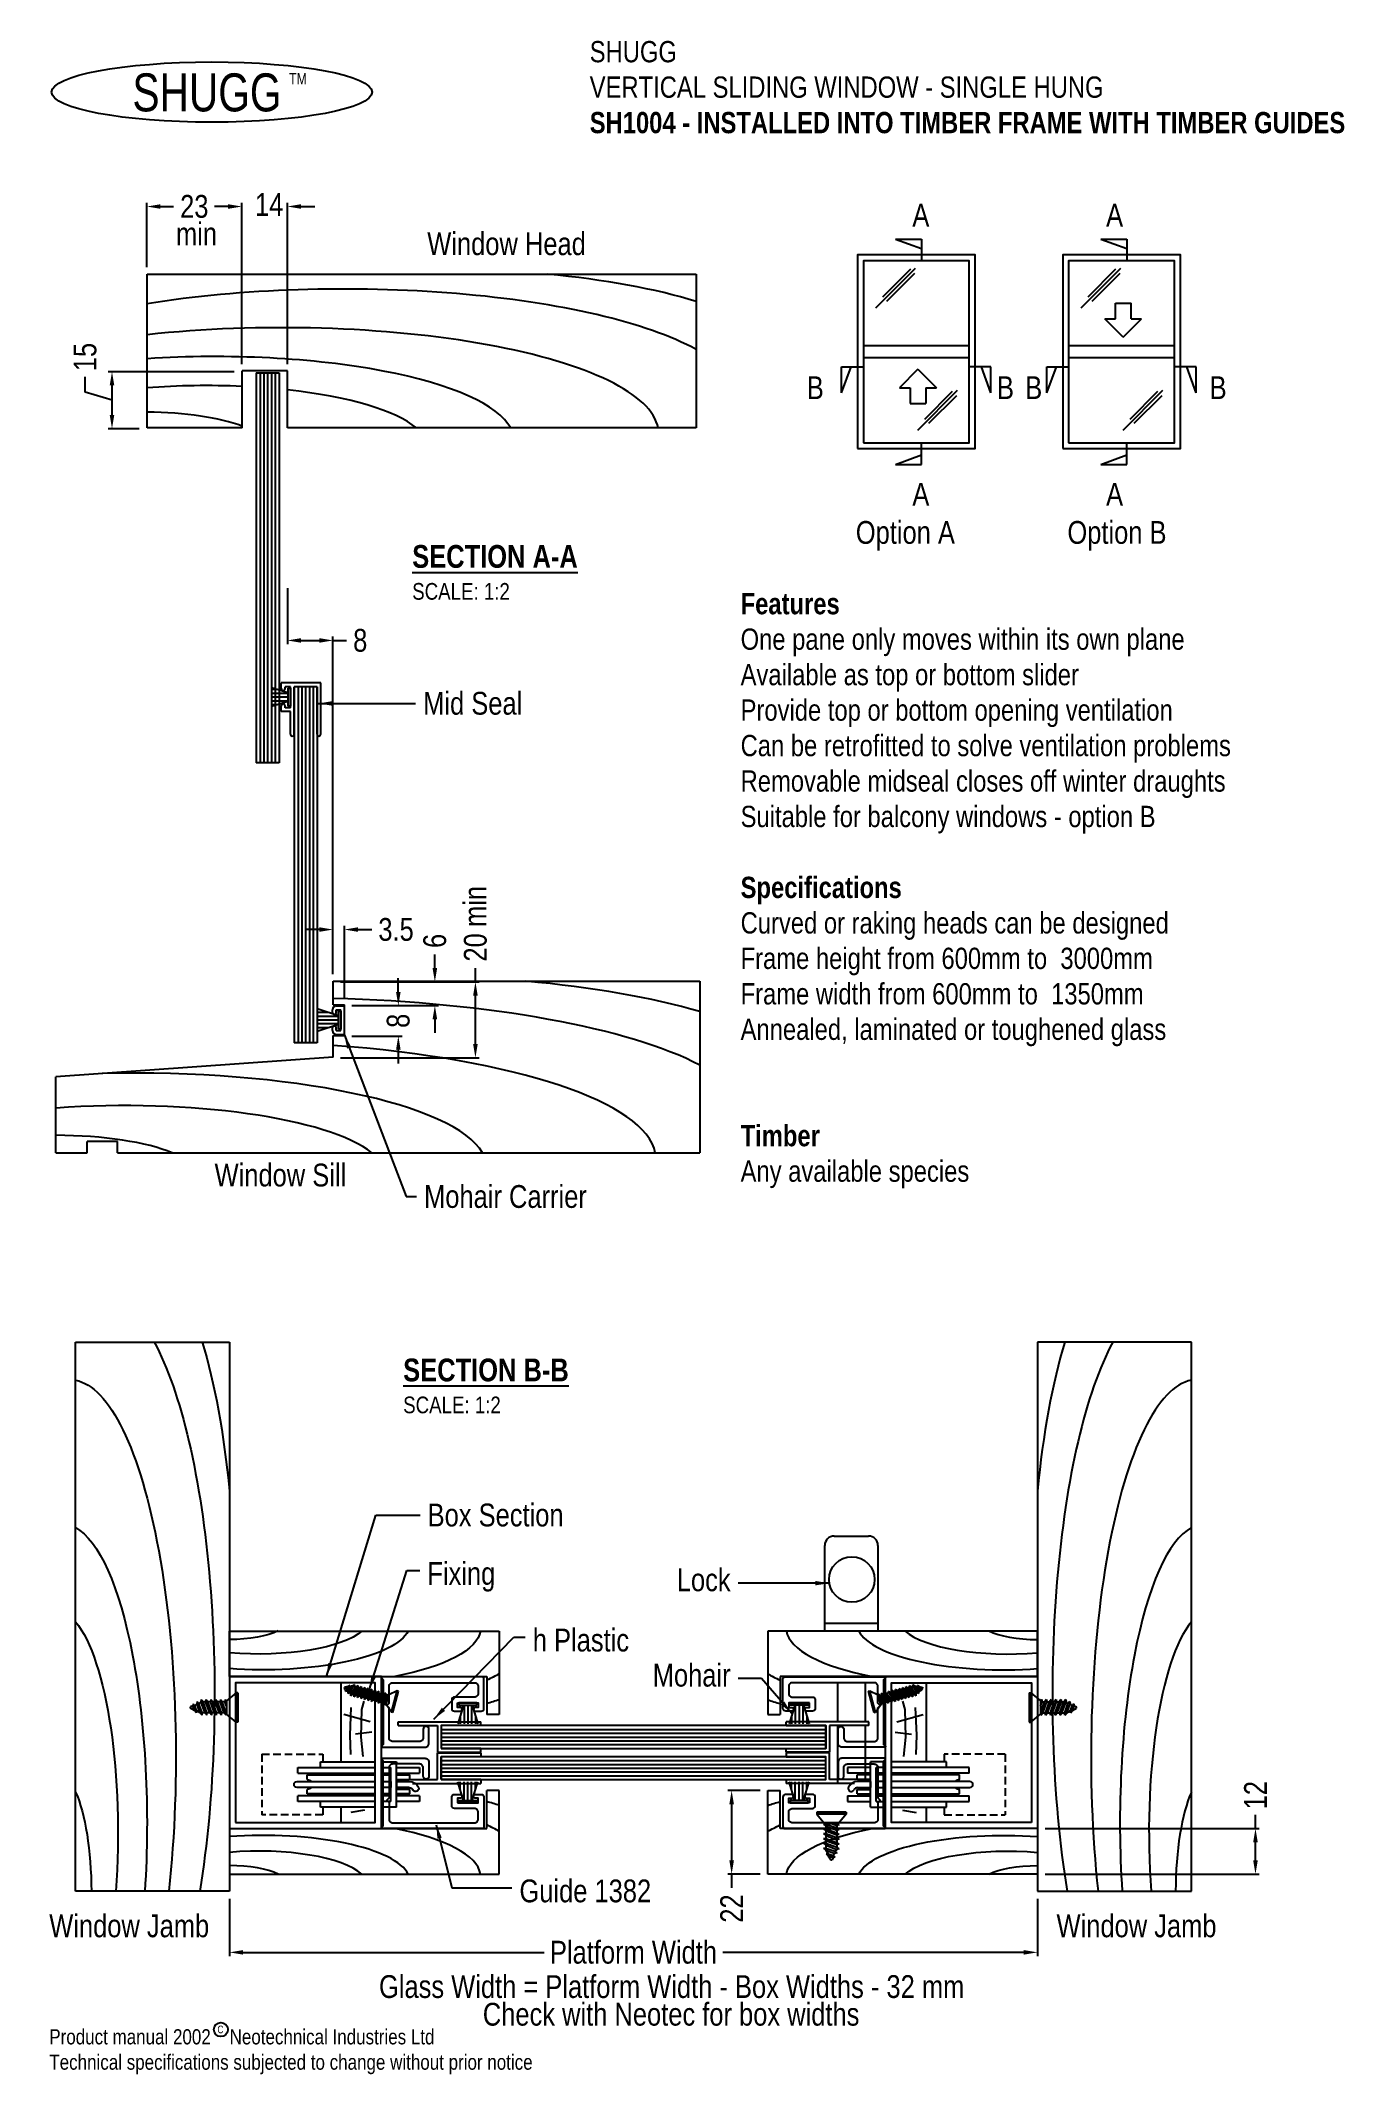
# Paper-space layout 'Layout1' of a CAD drawing. Extents: x -79 to 93, y -147 to 120.
# The model-space entities are those that its viewports show. They can reach past a viewport. Long polylines and large blocks are cut down to what shows.
import ezdxf

# ---------------------------------------------------------------- set-up
doc = ezdxf.new("R2010")
doc.units = 0
doc.header["$MEASUREMENT"] = 0
doc.linetypes.add('DASHED', pattern=[0.75, 0.5, -0.25])
doc.layers.get('0').update_dxf_attribs({"linetype": 'CONTINUOUS'})
doc.layers.get('DEFPOINTS').update_dxf_attribs({"linetype": 'CONTINUOUS'})
for name, color, linetype in [('CYAN', 4, 'CONTINUOUS'), ('DIMENSION', 7, 'CONTINUOUS'), ('GREY', 8, 'CONTINUOUS'), ('Magenta', 6, 'CONTINUOUS'), ('OUTLINE', 2, 'CONTINUOUS'), ('RED', 1, 'CONTINUOUS'), ('WHITE', 7, 'CONTINUOUS'), ('WIND', 9, 'CONTINUOUS')]:
    doc.layers.add(name, color=color, linetype=linetype)
doc.layers.get('WIND').freeze()
doc.styles.add('SHUGG', font='', dxfattribs={"width": 0.8, "height": 5})
doc.styles.add('stan', font='ARIAL.TTF', dxfattribs={"width": 0.8, "height": 2.2})
doc.styles.add('STAN22', font='ARIAL.TTF', dxfattribs={"width": 0.8, "height": 3})
doc.styles.add('STAN33', font='ARIAL.TTF', dxfattribs={"width": 0.8, "height": 2})
doc.styles.get('SHUGG').set_extended_font_data('QuickType')
doc.dimstyles.new('SHUGG', dxfattribs={"dimtxt": 2.8, "dimasz": 1.8, "dimexe": 0.5, "dimexo": 1, "dimgap": 1, "dimtad": 0, "dimdec": 0, "dimzin": 0, "dimdsep": 46, "dimtxsty": 'STAN22', "dimcen": 0.09, "dimclrt": 2, "dimadec": 0, "dimazin": 0, "dimtfac": 1, "dimtdec": 0, "dimtofl": 0, "dimtmove": 0, "dimatfit": 3, "dimfxl": 0, "dimtolj": 1, "dimtzin": 0, "dimarcsym": 0})

# ---------------------------------------------------------------- blocks, each defined once
blk = doc.blocks.new('*D8')
at = {"layer": 'DEFPOINTS', "color": 0}
for p in [(-40.1, -3.58), (-21.35, -3.58), (-40.1, -13.58)]:
    blk.add_point(p, dxfattribs=at)
at = {"layer": 'DIMENSION', "color": 0, "lineweight": -2}
for p, q in [((-21.35, -3.58), (-21.35, -1.78)), ((-39.1, -3.58), (-20.85, -3.58)), ((-21.35, -11.78), (-21.35, -5.38)), ((-39.1, -13.58), (-20.85, -13.58))]:
    blk.add_line(p, q, dxfattribs=at)
at = {"layer": 'DIMENSION', "color": 0}
for points in [[(-21.65, -5.38), (-21.05, -5.38), (-21.35, -3.58)], [(-21.65, -11.78), (-21.05, -11.78), (-21.35, -13.58)]]:
    blk.add_solid(points, dxfattribs=at)
at = {"layer": 'DIMENSION', "color": 2, "insert": (-21.35, 0.95), "char_height": 3, "attachment_point": 5, "rotation": 90, "style": 'STAN22'}
blk.add_mtext('\\A1;20', dxfattribs=at)
blk = doc.blocks.new('*D9')
at = {"layer": 'DEFPOINTS', "color": 0}
for p in [(-38.6, 3.3), (-40.1, -3.58), (-38.6, -6.71)]:
    blk.add_point(p, dxfattribs=at)
at = {"layer": 'DIMENSION', "color": 0, "lineweight": -2}
for p, q in [((-41.9, 3.3), (-43.7, 3.3)), ((-40.1, -2.58), (-40.1, 3.8)), ((-38.6, -5.71), (-38.6, 3.8)), ((-36.8, 3.3), (-35, 3.3))]:
    blk.add_line(p, q, dxfattribs=at)
at = {"layer": 'DIMENSION', "color": 0}
for points in [[(-41.9, 3.6), (-41.9, 3), (-40.1, 3.3)], [(-36.8, 3.6), (-36.8, 3), (-38.6, 3.3)]]:
    blk.add_solid(points, dxfattribs=at)
at = {"layer": 'DIMENSION', "color": 2, "insert": (-31.8, 3.3), "char_height": 3, "attachment_point": 5, "style": 'STAN22'}
blk.add_mtext('\\A1;3.5', dxfattribs=at)
blk = doc.blocks.new('*D10')
at = {"layer": 'DEFPOINTS', "color": 0}
for p in [(-40.1, -3.58), (-26.69, -3.58), (-38.6, -6.71)]:
    blk.add_point(p, dxfattribs=at)
at = {"layer": 'DIMENSION', "color": 0, "lineweight": -2}
for p, q in [((-26.69, -1.78), (-26.69, 0.02)), ((-39.1, -3.58), (-26.19, -3.58)), ((-37.6, -6.71), (-26.19, -6.71)), ((-26.69, -8.51), (-26.69, -10.31))]:
    blk.add_line(p, q, dxfattribs=at)
at = {"layer": 'DIMENSION', "color": 0}
for points in [[(-26.99, -1.78), (-26.39, -1.78), (-26.69, -3.58)], [(-26.99, -8.51), (-26.39, -8.51), (-26.69, -6.71)]]:
    blk.add_solid(points, dxfattribs=at)
at = {"layer": 'DIMENSION', "color": 2, "insert": (-26.69, 1.81), "char_height": 3, "attachment_point": 5, "rotation": 90, "style": 'STAN22'}
blk.add_mtext('\\A1;6', dxfattribs=at)
blk = doc.blocks.new('*D11')
at = {"layer": 'DEFPOINTS', "color": 0}
for p in [(-38.6, -6.71), (-38.6, -10.71), (-31.5, -10.71)]:
    blk.add_point(p, dxfattribs=at)
at = {"layer": 'DIMENSION', "color": 0, "lineweight": -2}
for p, q in [((-31.5, -4.91), (-31.5, -3.11)), ((-37.6, -6.71), (-31, -6.71)), ((-37.6, -10.71), (-31, -10.71)), ((-31.5, -12.51), (-31.5, -14.31))]:
    blk.add_line(p, q, dxfattribs=at)
at = {"layer": 'DIMENSION', "color": 0}
for points in [[(-31.8, -4.91), (-31.2, -4.91), (-31.5, -6.71)], [(-31.8, -12.51), (-31.2, -12.51), (-31.5, -10.71)]]:
    blk.add_solid(points, dxfattribs=at)
at = {"layer": 'DIMENSION', "color": 2, "insert": (-31.5, -8.71), "char_height": 3, "attachment_point": 5, "rotation": 90, "style": 'STAN22'}
blk.add_mtext('\\A1;8', dxfattribs=at)
blk = doc.blocks.new('*D12')
at = {"layer": 'DEFPOINTS', "color": 0}
for p in [(-52.1, 98.46), (-64.6, 89.47), (-52.1, 76.72)]:
    blk.add_point(p, dxfattribs=at)
at = {"layer": 'DIMENSION', "color": 0, "lineweight": -2}
for p, q in [((-64.6, 90.47), (-64.6, 98.96)), ((-62.8, 98.46), (-61.09, 98.46)), ((-53.9, 98.46), (-55.61, 98.46)), ((-52.1, 77.72), (-52.1, 98.96))]:
    blk.add_line(p, q, dxfattribs=at)
at = {"layer": 'DIMENSION', "color": 0}
for points in [[(-62.8, 98.76), (-62.8, 98.16), (-64.6, 98.46)], [(-53.9, 98.76), (-53.9, 98.16), (-52.1, 98.46)]]:
    blk.add_solid(points, dxfattribs=at)
at = {"layer": 'DIMENSION', "color": 2, "insert": (-58.35, 98.46), "char_height": 3, "attachment_point": 5, "style": 'STAN22'}
blk.add_mtext('\\A1;23', dxfattribs=at)
blk = doc.blocks.new('*D13')
at = {"layer": 'DEFPOINTS', "color": 0}
for p in [(-46.1, 98.46), (-52.1, 76.72), (-46.1, 76.72)]:
    blk.add_point(p, dxfattribs=at)
at = {"layer": 'DIMENSION', "color": 0, "lineweight": -2}
for p, q in [((-53.9, 98.46), (-55.7, 98.46)), ((-52.1, 77.72), (-52.1, 98.96)), ((-46.1, 77.72), (-46.1, 98.96)), ((-44.3, 98.46), (-42.5, 98.46))]:
    blk.add_line(p, q, dxfattribs=at)
at = {"layer": 'DIMENSION', "color": 0}
for points in [[(-53.9, 98.76), (-53.9, 98.16), (-52.1, 98.46)], [(-44.3, 98.76), (-44.3, 98.16), (-46.1, 98.46)]]:
    blk.add_solid(points, dxfattribs=at)
at = {"layer": 'DIMENSION', "color": 2, "insert": (-48.5, 98.72), "char_height": 3, "attachment_point": 5, "style": 'STAN22'}
blk.add_mtext('\\A1;14', dxfattribs=at)
blk = doc.blocks.new('*D14')
at = {"layer": 'DEFPOINTS', "color": 0}
for p in [(-69.18, 76.72), (-52.1, 76.72), (-64.6, 69.22)]:
    blk.add_point(p, dxfattribs=at)
at = {"layer": 'DIMENSION', "color": 0, "lineweight": -2}
for p, q in [((-72.72, 74.03), (-72.72, 76.03)), ((-53.1, 76.72), (-69.68, 76.72)), ((-69.18, 72.97), (-72.72, 74.03)), ((-69.18, 71.02), (-69.18, 74.92)), ((-65.6, 69.22), (-69.68, 69.22))]:
    blk.add_line(p, q, dxfattribs=at)
at = {"layer": 'DIMENSION', "color": 0}
for points in [[(-69.48, 74.92), (-68.88, 74.92), (-69.18, 76.72)], [(-69.48, 71.02), (-68.88, 71.02), (-69.18, 69.22)]]:
    blk.add_solid(points, dxfattribs=at)
at = {"layer": 'DIMENSION', "color": 2, "insert": (-72.72, 78.65), "char_height": 3, "attachment_point": 5, "rotation": 90, "style": 'STAN22'}
blk.add_mtext('\\A1;15', dxfattribs=at)
blk = doc.blocks.new('*D15')
at = {"layer": 'DEFPOINTS', "color": 0}
for p in [(-46.1, 49.22), (-40.1, 41.35), (-40.1, -3.58)]:
    blk.add_point(p, dxfattribs=at)
at = {"layer": 'DIMENSION', "color": 0, "lineweight": -2}
for p, q in [((-46.1, 48.22), (-46.1, 40.85)), ((-44.3, 41.35), (-41.9, 41.35)), ((-40.1, -2.58), (-40.1, 41.85)), ((-40.1, 41.35), (-38.3, 41.35))]:
    blk.add_line(p, q, dxfattribs=at)
at = {"layer": 'DIMENSION', "color": 0}
for points in [[(-44.3, 41.65), (-44.3, 41.05), (-46.1, 41.35)], [(-41.9, 41.65), (-41.9, 41.05), (-40.1, 41.35)]]:
    blk.add_solid(points, dxfattribs=at)
at = {"layer": 'DIMENSION', "color": 2, "insert": (-36.51, 41.35), "char_height": 3, "attachment_point": 5, "style": 'STAN22'}
blk.add_mtext('\\A1;8', dxfattribs=at)
blk = doc.blocks.new('*D16')
at = {"layer": 'DEFPOINTS', "color": 0}
for p in [(-53.72, -123.26), (52.62, -123.26), (52.62, -131.31)]:
    blk.add_point(p, dxfattribs=at)
at = {"layer": 'DIMENSION', "color": 0, "lineweight": -2}
for p, q in [((-53.72, -124.26), (-53.72, -131.81)), ((52.62, -124.26), (52.62, -131.81)), ((-51.92, -131.31), (-12.3, -131.31)), ((50.82, -131.31), (11.2, -131.31))]:
    blk.add_line(p, q, dxfattribs=at)
at = {"layer": 'DIMENSION', "color": 0}
for points in [[(-51.92, -131.01), (-51.92, -131.61), (-53.72, -131.31)], [(50.82, -131.01), (50.82, -131.61), (52.62, -131.31)]]:
    blk.add_solid(points, dxfattribs=at)
at = {"layer": 'DIMENSION', "color": 2, "insert": (-0.55, -131.31), "char_height": 3, "attachment_point": 5, "style": 'STAN22'}
blk.add_mtext('\\A1;Platform Width', dxfattribs=at)
blk = doc.blocks.new('*D17')
at = {"layer": 'DEFPOINTS', "color": 0}
for p in [(17.12, -110.01), (12.37, -121.01), (17.12, -121.01)]:
    blk.add_point(p, dxfattribs=at)
at = {"layer": 'DIMENSION', "color": 0, "lineweight": -2}
for p, q in [((16.12, -110.01), (11.87, -110.01)), ((12.37, -111.81), (12.37, -119.21)), ((16.12, -121.01), (11.87, -121.01)), ((12.37, -121.01), (12.37, -122.81))]:
    blk.add_line(p, q, dxfattribs=at)
at = {"layer": 'DIMENSION', "color": 0}
for points in [[(12.07, -111.81), (12.67, -111.81), (12.37, -110.01)], [(12.07, -119.21), (12.67, -119.21), (12.37, -121.01)]]:
    blk.add_solid(points, dxfattribs=at)
at = {"layer": 'DIMENSION', "color": 2, "insert": (12.37, -125.54), "char_height": 3, "attachment_point": 5, "rotation": 90, "style": 'STAN22'}
blk.add_mtext('\\A1;22', dxfattribs=at)
blk = doc.blocks.new('*D18')
at = {"layer": 'DEFPOINTS', "color": 0}
for p in [(52.62, -115.01), (81.31, -115.01), (52.62, -121.01)]:
    blk.add_point(p, dxfattribs=at)
at = {"layer": 'DIMENSION', "color": 0, "lineweight": -2}
for p, q in [((53.62, -115.01), (81.81, -115.01)), ((81.31, -115.01), (81.31, -113.21)), ((81.31, -119.21), (81.31, -116.81)), ((53.62, -121.01), (81.81, -121.01))]:
    blk.add_line(p, q, dxfattribs=at)
at = {"layer": 'DIMENSION', "color": 0}
for points in [[(81.01, -116.81), (81.61, -116.81), (81.31, -115.01)], [(81.01, -119.21), (81.61, -119.21), (81.31, -121.01)]]:
    blk.add_solid(points, dxfattribs=at)
at = {"layer": 'DIMENSION', "color": 2, "insert": (81.31, -110.62), "char_height": 3, "attachment_point": 5, "rotation": 90, "style": 'STAN22'}
blk.add_mtext('\\A1;12', dxfattribs=at)
blk = doc.blocks.new('TGROOVE')
at = {"layer": 'OUTLINE'}
for p, q in [((-3.2, 2.05), (-3.2, 2.75)), ((-2.2, 3.75), (0, 3.75)), ((-2.2, 2.75), (-1, 2.75)), ((-2.2, 2.05), (-2.2, 2.75)), ((-1, -2.75), (-1, 2.75)), ((0, -3.75), (0, 3.75)), ((-3.2, -2.75), (-3.2, -2.05)), ((-2.2, -2.75), (-2.2, -2.05)), ((-2.2, -2.75), (-1, -2.75)), ((-2.2, -3.75), (0, -3.75))]:
    blk.add_line(p, q, dxfattribs=at)
for centre, radius, start, end in [((-2.2, 2.75), 1, 90, 180), ((-2.7, 2.05), 0.5, 180, 0), ((-2.7, -2.05), 0.5, 0, 180), ((-2.2, -2.75), 1, 180, 270)]:
    blk.add_arc(centre, radius, start, end, dxfattribs=at)
blk = doc.blocks.new('WP48X6')
for p, q in [((0, -2.4), (0, 2.4)), ((0, 2.4), (0.6, 2.4)), ((0.6, 1.13), (6, 2.9)), ((0.6, 2.4), (0.6, -2.4)), ((0.6, 1), (6, 1)), ((0.6, 0), (6, 0)), ((3.25, 2), (6, 2)), ((0.6, -2.4), (0, -2.4)), ((0.6, -1), (6, -1)), ((0.6, -1.13), (6, -2.9)), ((3.25, -2), (6, -2))]:
    blk.add_line(p, q)
blk = doc.blocks.new('n1382')
at = {"flags": 128}
blk.add_lwpolyline([(19.78, -6.8), (25.28, -6.8), (25.28, -8), (24.53, -8, 1), (24.53, -9), (26.03, -9, 0.414214), (26.78, -8.25), (26.78, -0.5, 0.414214), (26.28, 0), (0, 0, 0.668179), (-0.14, -0.34), (0.28, -0.76), (0.28, -17.74), (-0.14, -18.16, 0.668179), (0, -18.5), (11.28, -18.5, 0.414214), (12.28, -17.5), (12.28, -13.75, 1), (10.78, -13.75), (10.78, -16, -0.414214), (9.78, -17), (2.78, -17, -0.414214), (1.78, -16), (1.78, -8.1), (1.18, -7.5), (1.78, -6.9), (1.78, -2.5, -0.414214), (2.78, -1.5), (24.28, -1.5, -0.414214), (25.28, -2.5), (25.28, -4.3, -0.414214), (24.28, -5.3), (19.03, -5.3, 0.414214), (18.28, -6.05), (18.28, -8.25, 0.414214), (19.03, -9), (20.53, -9, 1), (20.53, -8), (19.78, -8)], format="xyb", close=True, dxfattribs=at)
blk = doc.blocks.new('SHUGGPL')
at = {"linetype": 'DASHED'}
for p, q in [((-31.46, -14), (-31.46, 2)), ((-15.46, 2), (-31.46, 2)), ((-15.46, 0), (-15.46, 2)), ((-31.46, -14), (-15.46, -14)), ((-15.46, -14), (-15.46, -12))]:
    blk.add_line(p, q, dxfattribs=at)
for p, q in [((-1.6, 0), (-16, 0)), ((-16, 0), (-16, -1.5)), ((4, 0), (0, 0)), ((4, 0), (4, -12)), ((-1.6, -5.2), (-22.2, -5.2)), ((-1.6, -1.5), (-22, -1.5)), ((-22, -1.5), (-22, -3)), ((-1.6, -3), (-22, -3)), ((-1.6, -3.5), (-19.5, -3.5)), ((-19.5, -3.5), (-19.5, -4.7)), ((-1.6, -5.2), (-1.6, -6.8)), ((2.5, -1.5), (0, -1.5)), ((2.5, -3), (0, -3)), ((2.5, -3.5), (0, -3.5)), ((2.5, -5.2), (0, -5.2)), ((0, -5.2), (0, -6.8)), ((2.5, -1.5), (2.5, -10.5)), ((2.5, -6.8), (2.5, -5.2)), ((10, -1.5), (4, -1.5)), ((10, -3), (4, -3)), ((7.5, -3.5), (4, -3.5)), ((7.5, -4.7), (4, -4.7)), ((4, -6.8), (4, -5.2)), ((7.35, -5.2), (4, -5.2)), ((7.5, -3.5), (7.5, -4.7)), ((10, -3), (10, -1.5)), ((-22.2, -6.8), (-1.6, -6.8)), ((-22, -9), (-1.6, -9)), ((-22, -9), (-22, -10.5)), ((-22, -10.5), (-1.6, -10.5)), ((-19.5, -7.3), (-19.5, -8.5)), ((-19.5, -8.5), (-1.6, -8.5)), ((-16, -10.5), (-16, -12)), ((0, -6.8), (2.5, -6.8)), ((0, -8.5), (2.5, -8.5)), ((0, -9), (2.5, -9)), ((0, -10.5), (2.5, -10.5)), ((4, -6.8), (7.35, -6.8)), ((4, -7.3), (7.5, -7.3)), ((4, -8.5), (7.5, -8.5)), ((4, -9), (10, -9)), ((4, -10.5), (10, -10.5)), ((7.5, -7.3), (7.5, -8.5)), ((10, -10.5), (10, -9)), ((-16, -12), (-1.6, -12)), ((0, -12), (4, -12)), ((0.5, -12), (4, -12)), ((4, -12), (4, -11.5))]:
    blk.add_line(p, q)
for centre, radius, start, end in [((-22.2, -6), 0.8, 90, 270), ((-19.5, -6), 1.3, 37.9799, 90), ((7.5, -6), 1.3, 90, 142.0201), ((7.35, -4.15), 1.05, 270, 334.378), ((7.35, -4.15), 2.65, 270, 334.378), ((9.02, -4.95), 0.8, 334.378, 154.378), ((-19.5, -6), 1.3, 270, 322.0201), ((7.5, -6), 1.3, 217.9799, 270)]:
    blk.add_arc(centre, radius, start, end)
blk = doc.blocks.new('WOOD')
at = {"layer": 'GREY'}
for p, q in [((-9.11, -4), (-9.11, 0)), ((-9.11, -36.8), (-9.11, -16))]:
    blk.add_line(p, q, dxfattribs=at)
for points in [[(-2.85, -3.27), (-6.43, -2.6)], [(-6.43, -17.89), (-6.65, -23.02), (-6.32, -30.27)], [(-3.19, -17.33), (-3.75, -22.46), (-3.52, -29.72), (-2.97, -31.95)], [(-1.4, -26.48), (-8.33, -28.38)], [(-0.96, -23.8), (-5.2, -23.24)]]:
    blk.add_lwpolyline(points, dxfattribs=at)
blk = doc.blocks.new('wp48x55')
for p, q in [((0, 2.4), (0.6, 2.4)), ((0, -2.4), (0, 2.4)), ((0.6, 1.13), (5.5, 2.6)), ((0.6, 2.4), (0.6, -2.4)), ((0.6, 1), (5.5, 1)), ((0.6, 0), (5.5, 0)), ((3.5, 2), (5.5, 2)), ((0.6, -2.4), (0, -2.4)), ((0.6, -1), (5.5, -1)), ((0.6, -1.13), (5.5, -2.6)), ((3.5, -2), (5.5, -2))]:
    blk.add_line(p, q)
blk = doc.blocks.new('CS4G12')
for p, q in [((2.9, 0.38), (-2.9, 0.38)), ((-2.9, 0.38), (-2.9, 0)), ((2.9, 0), (-2.9, 0)), ((-2.9, 0), (-1.32, -1.88)), ((2.9, 0), (1.32, -1.88)), ((2.9, 0.38), (2.9, 0)), ((-1.54, -1.83), (-1.09, -2.22)), ((-1.54, -1.83), (-1.36, -1.83)), ((-1.54, -2.78), (-1.09, -2.78)), ((-1.54, -2.78), (-1.09, -3.17)), ((-1.54, -3.73), (-1.09, -4.12)), ((-1.54, -3.73), (-1.09, -3.73)), ((-1.54, -4.68), (-1.09, -5.07)), ((-1.54, -4.68), (-1.09, -4.68)), ((1.32, -1.88), (-1.32, -1.88)), ((-1.09, -2.22), (-1.09, -2.78)), ((-1.09, -2.22), (1.09, -3.05)), ((-1.09, -2.78), (1.09, -3.55)), ((-1.09, -3.17), (1.09, -4)), ((-1.09, -3.31), (-1.09, -3.73)), ((-1.09, -3.73), (1.09, -4.5)), ((-1.09, -4.68), (-1.09, -4.12)), ((-1.09, -4.12), (1.09, -4.94)), ((-1.09, -4.68), (1.09, -5.45)), ((-1.09, -5.07), (-1.09, -5.63)), ((-1.09, -5.07), (1.09, -5.89)), ((-0.97, -1.88), (1.09, -2.6)), ((0.5, -1.88), (1.09, -2.1)), ((1.54, -2), (1.09, -2.1)), ((1.09, -2.1), (1.09, -2.6)), ((1.54, -2.95), (1.09, -2.6)), ((1.54, -2.95), (1.09, -3.05)), ((1.09, -3.05), (1.09, -3.55)), ((1.54, -3.9), (1.09, -3.55)), ((1.54, -3.9), (1.09, -4)), ((1.09, -4), (1.09, -4.5)), ((1.54, -4.85), (1.09, -4.5)), ((1.54, -4.85), (1.09, -4.94)), ((1.09, -4.94), (1.09, -5.45)), ((1.54, -2), (1.34, -1.85)), ((-1.54, -5.63), (-1.09, -6.02)), ((-1.54, -5.63), (-1.09, -5.63)), ((-1.54, -6.58), (-1.09, -6.57)), ((-1.54, -6.58), (-1.09, -6.96)), ((-1.54, -7.52), (-1.09, -7.91)), ((-1.54, -7.52), (-1.09, -7.52)), ((-1.54, -8.47), (-1.09, -8.86)), ((-1.54, -8.47), (-1.09, -8.47)), ((-1.54, -9.42), (-1.09, -9.81)), ((-1.54, -9.42), (-1.09, -9.42)), ((-1.54, -10.37), (-1.09, -10.76)), ((-1.54, -10.37), (-1.09, -10.37)), ((-1.09, -5.63), (1.09, -6.4)), ((-1.09, -6.02), (-1.09, -6.57)), ((-1.09, -6.02), (1.09, -6.84)), ((-1.09, -6.57), (1.09, -7.34)), ((-1.09, -6.96), (1.09, -7.79)), ((-1.09, -7.52), (-1.09, -6.96)), ((-1.09, -7.52), (1.09, -8.29)), ((-1.09, -7.91), (1.09, -8.74)), ((-1.09, -7.91), (-1.09, -8.47)), ((-1.09, -8.47), (1.09, -9.24)), ((-1.09, -8.86), (1.09, -9.68)), ((-1.09, -8.86), (-1.09, -9.42)), ((-1.09, -9.42), (1.09, -10.19)), ((-1.09, -9.81), (1.09, -10.63)), ((-1.09, -9.81), (-1.09, -10.37)), ((-1.09, -10.37), (1.09, -11.14)), ((1.54, -5.8), (1.09, -5.45)), ((1.54, -5.8), (1.09, -5.89)), ((1.09, -5.89), (1.09, -6.4)), ((1.54, -6.75), (1.09, -6.4)), ((1.54, -6.75), (1.09, -6.84)), ((1.09, -6.84), (1.09, -7.34)), ((1.54, -7.69), (1.09, -7.34)), ((1.54, -7.69), (1.09, -7.79)), ((1.09, -7.79), (1.09, -8.29)), ((1.54, -8.64), (1.09, -8.29)), ((1.54, -8.64), (1.09, -8.74)), ((1.09, -8.74), (1.09, -9.24)), ((1.54, -9.59), (1.09, -9.24)), ((1.54, -9.59), (1.09, -9.68)), ((1.09, -9.68), (1.09, -10.19)), ((1.54, -10.54), (1.09, -10.19)), ((1.54, -10.54), (1.09, -10.63)), ((1.09, -10.63), (1.09, -11.14)), ((-1.54, -11.32), (-1.09, -11.7)), ((-1.54, -11.32), (-1.09, -11.32)), ((-1.09, -10.76), (1.09, -11.58)), ((-1.09, -10.76), (-1.09, -11.32)), ((-1.09, -11.32), (0.7, -11.95)), ((-1.09, -11.7), (0.7, -12.38)), ((-1.09, -11.7), (-0.61, -12.44)), ((-1.06, -12.44), (-0.61, -12.83)), ((-1.06, -12.44), (-0.61, -12.44)), ((-0.61, -12.44), (0.32, -12.76)), ((-0.61, -12.83), (-0.13, -13.63)), ((-0.61, -12.83), (0.31, -13.18)), ((-0.13, -13.63), (0.14, -13.63)), ((0.31, -13.18), (0.14, -13.63)), ((0.73, -13.09), (0.31, -13.18)), ((0.7, -12.38), (0.32, -12.76)), ((0.73, -13.09), (0.32, -12.76)), ((1.09, -11.58), (0.7, -11.95)), ((1.13, -12.29), (0.7, -11.95)), ((1.13, -12.29), (0.7, -12.38)), ((1.54, -11.49), (1.09, -11.14)), ((1.54, -11.49), (1.09, -11.58))]:
    blk.add_line(p, q)
blk = doc.blocks.new('NT6287PL')
at = {"layer": 'OUTLINE', "linetype": 'Continuous'}
for p, q in [((0, 0), (-21.71, 0)), ((-21.71, -1), (-21.71, 0)), ((0, -1), (0, 0)), ((-21.71, -1), (-11.31, -1)), ((-11.31, -1), (-11.31, -7)), ((0, -1), (-10.31, -1)), ((-10.31, -1), (-10.31, -8)), ((-21.71, -7), (-11.31, -7)), ((-21.71, -8), (-21.71, -7)), ((-10.31, -8), (-21.71, -8))]:
    blk.add_line(p, q, dxfattribs=at)
blk = doc.blocks.new('cs6g12')
for p, q in [((-3.86, 0.5), (-3.86, 0)), ((3.86, 0.5), (-3.86, 0.5)), ((-3.86, 0), (-1.76, -2.5)), ((3.86, 0), (-3.86, 0)), ((3.86, 0), (1.76, -2.5)), ((3.86, 0.5), (3.86, 0)), ((-2.05, -2.59), (-1.46, -3.11)), ((-2.05, -2.59), (-1.46, -2.59)), ((-2.05, -3.85), (-1.46, -4.37)), ((-2.05, -3.85), (-1.46, -3.85)), ((-2.05, -5.12), (-1.46, -5.63)), ((-2.05, -5.12), (-1.46, -5.12)), ((1.76, -2.5), (-1.76, -2.5)), ((-1.46, -2.5), (-1.46, -2.59)), ((-1.46, -2.59), (1.46, -3.61)), ((-1.46, -3.11), (1.46, -4.21)), ((-1.46, -3.11), (-1.46, -3.85)), ((-1.46, -3.85), (1.46, -4.88)), ((-1.46, -4.37), (1.46, -5.47)), ((-1.46, -4.37), (-1.46, -5.12)), ((-1.46, -5.12), (1.46, -6.14)), ((0.29, -2.5), (1.46, -2.94)), ((2.05, -2.82), (1.46, -2.94)), ((1.46, -2.94), (1.46, -3.61)), ((2.05, -4.08), (1.46, -3.61)), ((2.05, -4.08), (1.46, -4.21)), ((1.46, -4.21), (1.46, -4.88)), ((2.05, -5.34), (1.46, -4.88)), ((2.05, -5.34), (1.46, -5.47)), ((2.05, -2.82), (1.65, -2.5)), ((-2.05, -6.38), (-1.46, -6.9)), ((-2.05, -6.38), (-1.46, -6.38)), ((-2.05, -7.65), (-1.46, -7.64)), ((-2.05, -7.65), (-1.46, -8.16)), ((-2.05, -8.91), (-1.46, -9.43)), ((-2.05, -8.91), (-1.46, -8.91)), ((-1.46, -5.63), (1.46, -6.73)), ((-1.46, -5.63), (-1.46, -6.38)), ((-1.46, -6.38), (1.46, -7.41)), ((-1.46, -6.9), (1.46, -8)), ((-1.46, -6.9), (-1.46, -7.64)), ((-1.46, -7.64), (1.46, -8.67)), ((-1.46, -8.16), (1.46, -9.26)), ((-1.46, -8.16), (-1.46, -8.91)), ((-1.46, -8.91), (0.93, -9.75)), ((-1.46, -9.43), (0.93, -10.33)), ((-1.46, -9.43), (-0.82, -10.4)), ((-1.41, -10.41), (-0.82, -10.4)), ((-1.41, -10.41), (-0.82, -10.92)), ((-0.82, -10.4), (0.42, -10.84)), ((0.93, -10.33), (0.42, -10.84)), ((1.46, -9.26), (0.93, -9.75)), ((1.51, -10.21), (0.93, -9.75)), ((1.51, -10.21), (0.93, -10.33)), ((1.46, -5.47), (1.46, -6.14)), ((2.05, -6.61), (1.46, -6.14)), ((2.05, -6.61), (1.46, -6.73)), ((1.46, -6.73), (1.46, -7.41)), ((2.05, -7.87), (1.46, -7.41)), ((2.05, -7.87), (1.46, -8)), ((1.46, -8), (1.46, -8.67)), ((2.05, -9.14), (1.46, -8.67)), ((2.05, -9.14), (1.46, -9.26)), ((-0.82, -10.92), (-0.17, -12)), ((-0.82, -10.92), (0.42, -11.39)), ((-0.17, -12), (0.18, -12)), ((0.42, -11.39), (0.18, -12)), ((0.97, -11.27), (0.42, -10.84)), ((0.97, -11.27), (0.42, -11.39))]:
    blk.add_line(p, q)
blk = doc.blocks.new('GUIDE2')
at = {"color": 8}
for centre, major_axis, start_param, end_param in [((36.88, 8.45), (-46.2, 0), 3.881294, 3.981893), ((17.44, -0.75), (-48.72, 0), 3.191567, 4.148179), ((25.46, 4.02), (-51.15, 0), 3.613944, 3.740441), ((8.83, -1.75), (38.62, 0), 0.146855, 1.801431), ((7.71, -2.8), (-28.61, 0), 3.463403, 4.985331), ((-0.23, -2.51), (15.36, 0), 0.554451, 1.555749)]:
    blk.add_ellipse(centre, major_axis=major_axis, ratio=0.309815, start_param=start_param, end_param=end_param, dxfattribs=at)
at = {"layer": 'RED'}
for p, q in [((67.71, 12), (67.71, 22)), ((71.01, 22), (67.71, 22)), ((71.01, 0), (71.01, 22)), ((0, 12), (67.71, 12)), ((0, 12), (0, 0)), ((0, 0), (71.01, 0))]:
    blk.add_line(p, q, dxfattribs=at)
blk = doc.blocks.new('MIDSEAL')
at = {"layer": 'Magenta'}
for p, q in [((-9.4, -0.5), (-9.4, 1)), ((1, 1), (-9.4, 1)), ((-8.4, -0.5), (-8.4, 0)), ((-7, 0), (-8.4, 0)), ((-7, -5.52), (-7, 0)), ((-6, -12.5), (-6, 0)), ((0, 0), (-6, 0)), ((0, -12.5), (0, 0)), ((1, -12.5), (1, 1)), ((-9.4, -6.52), (-9.4, -5.02)), ((-8.4, -5.52), (-8.4, -5.02)), ((-7, -6.52), (-9.4, -6.52)), ((-7, -5.52), (-8.4, -5.52)), ((-7, -12.5), (-7, -6.52))]:
    blk.add_line(p, q, dxfattribs=at)
for centre, start, end in [((-8.9, -0.5), 180, 0), ((-8.9, -5.02), 0, 180), ((-6.5, -12.5), 180, 0), ((0.5, -12.5), 180, 0)]:
    blk.add_arc(centre, 0.5, start, end, dxfattribs=at)
blk = doc.blocks.new('WP48X5')
for p, q in [((0, 2.4), (0.6, 2.4)), ((0, -2.4), (0, 2.4)), ((0.6, 1.13), (5, 2.45)), ((0.6, 2.4), (0.6, -2.4)), ((0.6, 1), (5, 1)), ((0.6, 0), (5, 0)), ((3.5, 2), (5, 2)), ((0.6, -2.4), (0, -2.4)), ((0.6, -1), (5, -1)), ((0.6, -1.13), (5, -2.45)), ((3.5, -2), (5, -2))]:
    blk.add_line(p, q)

msp = doc.modelspace()

# ---------------------------------------------------------------- linework, layer by layer
for p, q in [((465.33, -32.15), (465.33, -9.65)), ((467.83, -7.15), (476.83, -7.15)), ((479.33, -9.65), (479.33, -32.15)), ((479.33, -30.15), (465.33, -30.15)), ((479.33, -32.15), (465.33, -32.15)), ((468.73, -56.05), (468.73, -45.7)), ((468.73, -45.7), (475.92, -45.7)), ((475.92, -45.7), (475.92, -56.05)), ((468.73, -72.25), (468.73, -57.05)), ((475.92, -57.05), (475.92, -71.75))]:
    msp.add_line(p, q)
msp.add_circle((472.45, -18.6), 6)
for centre, start, end in [((467.83, -9.65), 90, 180), ((476.83, -9.65), 0, 90)]:
    msp.add_arc(centre, 2.5, start, end)
at = {"color": 8}
for centre, major_axis, ratio, start_param, end_param in [((53.53, 239.13), (-104.09, 0), 0.280277, 3.613944, 5.233403), ((76.78, 247.28), (94.01, 0), 0.280277, 0.739702, 1.2429), ((37.21, 230.34), (-99.14, 0), 0.280277, 3.191567, 5.078477), ((19.69, 228.5), (78.58, 0), 0.280277, 0.146855, 1.801431), ((17.41, 226.56), (-58.22, 0), 0.280277, 4.551826, 4.985331), ((17.41, 226.56), (-58.22, 0), 0.280277, 3.463403, 4.337677), ((1.25, 227.11), (31.25, 0), 0.280277, 0.61814, 1.555749), ((65.76, 58.28), (110.28, 0), 0.266615, 0.739702, 1.2429), ((38.5, 49.19), (-122.1, 0), 0.266615, 3.613944, 4.612087), ((19.35, 39.37), (116.29, 0), 0.266615, 0.049974, 1.297617), ((-1.21, 37.32), (92.18, 0), 0.266615, 0.146855, 1.66764), ((-3.87, 35.16), (-68.29, 0), 0.266615, 3.463403, 4.985331), ((-22.83, 35.77), (36.66, 0), 0.266615, 0.554451, 1.555749), ((546.27, -25.59), (0, 94.01), 0.280277, 0.739702, 1.2429), ((554.42, -48.84), (0, 104.09), 0.280277, 0.472352, 2.09181), ((563.21, -65.16), (0, 99.14), 0.280277, 0.049974, 1.936884), ((565.05, -82.68), (0, 78.58), 0.280277, 0.146855, 1.801431), ((566.99, -84.96), (0, 58.22), 0.280277, 0.32181, 1.843738), ((566.44, -101.12), (0, 31.25), 0.280277, 0.554451, 1.555749)]:
    msp.add_ellipse(centre, major_axis=major_axis, ratio=ratio, start_param=start_param, end_param=end_param, dxfattribs=at)
at = {"color": 8, "extrusion": (0, 0, -1)}
for centre, major_axis, start_param, end_param in [((275.54, -48.84), (0, 104.09), 0.472352, 2.09181), ((283.69, -25.59), (0, 94.01), 0.739702, 1.2429), ((266.74, -65.16), (0, 99.14), 0.049974, 1.936884), ((264.91, -82.68), (0, 78.58), 0.146855, 1.801431), ((262.97, -84.96), (0, 58.22), 0.32181, 1.843738), ((263.52, -101.12), (0, 31.25), 0.554451, 1.555749)]:
    msp.add_ellipse(centre, major_axis=major_axis, ratio=0.280277, start_param=start_param, end_param=end_param, dxfattribs=at)
at = {"layer": 'CYAN'}
for p, q in [((645.75, 280.26), (658.97, 280.26)), ((645.75, 280.26), (658.97, 275.44)), ((658.97, 280.26), (658.97, 269.23)), ((749.96, 280.26), (763.19, 275.44)), ((749.96, 280.26), (763.19, 280.26)), ((763.19, 280.26), (763.19, 269.23)), ((757.34, 239.8), (757.34, 247.8)), ((757.34, 247.8), (765.34, 247.8)), ((765.34, 239.8), (765.34, 247.8)), ((30.45, 246.2), (30.45, 143.62)), ((30.45, 246.2), (36.45, 246.2)), ((36.45, 246.2), (36.45, 143.62)), ((761.34, 230.44), (751.97, 239.8)), ((751.97, 239.8), (757.34, 239.8)), ((761.34, 230.44), (770.7, 239.8)), ((765.34, 239.8), (770.7, 239.8)), ((618.41, 215.48), (629.43, 215.48)), ((618.41, 202.26), (623.22, 215.48)), ((618.41, 202.26), (618.41, 215.48)), ((657.12, 214.2), (647.75, 204.83)), ((657.12, 214.2), (666.49, 204.83)), ((694.22, 215.48), (683.2, 215.48)), ((694.22, 202.26), (689.4, 215.48)), ((694.22, 202.26), (694.22, 215.48)), ((722.62, 202.26), (727.43, 215.48)), ((722.62, 202.26), (722.62, 215.48)), ((722.62, 215.48), (733.64, 215.48)), ((798.43, 215.48), (787.41, 215.48)), ((798.43, 202.26), (793.62, 215.48)), ((798.43, 202.26), (798.43, 215.48)), ((647.75, 204.83), (653.12, 204.83)), ((653.12, 204.83), (653.12, 196.83)), ((661.12, 204.83), (666.49, 204.83)), ((661.12, 204.83), (661.12, 196.83)), ((653.12, 196.83), (661.12, 196.83)), ((658.97, 165.88), (658.97, 176.91)), ((763.19, 165.88), (763.19, 176.91)), ((645.75, 165.88), (658.97, 170.7)), ((749.96, 165.88), (763.19, 170.7)), ((40.45, 163.62), (40.45, 69.85)), ((46.45, 163.62), (40.45, 163.62)), ((46.45, 163.62), (46.45, 69.85)), ((645.75, 165.88), (658.97, 165.88)), ((749.96, 165.88), (763.19, 165.88)), ((36.45, 143.62), (30.45, 143.62)), ((46.45, 69.85), (40.45, 69.85))]:
    msp.add_line(p, q, dxfattribs=at)
for points in [[(364.38, -63.05), (465.58, -63.05), (465.58, -57.05), (364.38, -57.05)], [(364.38, -71.25), (465.58, -71.25), (465.58, -65.25), (364.38, -65.25)]]:
    msp.add_lwpolyline(points, close=True, dxfattribs=at)
at = {"layer": 'GREY'}
for p, q in [((31.45, 246.2), (31.45, 143.62)), ((32.45, 246.2), (32.45, 143.62)), ((33.45, 246.2), (33.45, 143.62)), ((34.45, 246.2), (34.45, 143.62)), ((35.45, 246.2), (35.45, 143.62)), ((41.45, 163.62), (41.45, 69.85)), ((42.45, 163.62), (42.45, 69.85)), ((43.45, 163.62), (43.45, 69.85)), ((44.45, 163.62), (44.45, 69.85)), ((45.45, 163.62), (45.45, 69.85)), ((364.38, -58.05), (465.58, -58.05)), ((364.38, -59.05), (465.58, -59.05)), ((364.38, -60.05), (465.58, -60.05)), ((364.38, -61.05), (465.58, -61.05)), ((364.38, -62.05), (465.58, -62.05)), ((364.38, -66.25), (465.58, -66.25)), ((364.38, -67.25), (465.58, -67.25)), ((364.38, -68.25), (465.58, -68.25)), ((364.38, -69.25), (465.58, -69.25)), ((364.38, -70.25), (465.58, -70.25))]:
    msp.add_line(p, q, dxfattribs=at)
at = {"layer": 'OUTLINE', "linetype": 'Continuous'}
for p, q in [((363.38, -71.25), (363.38, -64.25)), ((363.38, -64.25), (374.78, -64.25)), ((364.38, -71.25), (364.38, -65.25)), ((374.78, -65.25), (364.38, -65.25)), ((374.78, -64.25), (374.78, -65.25)), ((466.58, -64.25), (455.18, -64.25)), ((455.18, -64.25), (455.18, -65.25)), ((455.18, -65.25), (465.58, -65.25)), ((465.58, -71.25), (465.58, -65.25)), ((466.58, -71.25), (466.58, -64.25)), ((356.12, -71.25), (363.38, -71.25)), ((356.78, -72.25), (374.78, -72.25)), ((374.78, -71.25), (364.38, -71.25)), ((374.78, -71.25), (374.78, -72.25)), ((455.18, -71.25), (465.58, -71.25)), ((455.18, -71.25), (455.18, -72.25)), ((473.18, -72.25), (455.18, -72.25)), ((473.84, -71.25), (466.58, -71.25))]:
    msp.add_line(p, q, dxfattribs=at)
at = {"layer": 'OUTLINE'}
for points in [[(626.43, 173.89), (686.2, 173.89), (686.2, 272.25), (626.43, 272.25)], [(629.43, 176.89), (683.2, 176.89), (683.2, 269.25), (629.43, 269.25)], [(730.64, 173.89), (790.41, 173.89), (790.41, 272.25), (730.64, 272.25)], [(733.64, 176.89), (787.41, 176.89), (787.41, 269.25), (733.64, 269.25)], [(308.63, -84.15), (348.63, -84.15), (348.63, -44.15), (308.63, -44.15)], [(310.23, -82.55), (347.03, -82.55), (347.03, -45.75), (310.23, -45.75)], [(521.33, -84.15), (481.33, -84.15), (481.33, -44.15), (521.33, -44.15)], [(519.73, -82.55), (482.93, -82.55), (482.93, -45.75), (519.73, -45.75)]]:
    msp.add_lwpolyline(points, close=True, dxfattribs=at)
at = {"layer": 'RED'}
for p, q in [((1.72, 272.23), (146.22, 272.23)), ((1.72, 231.73), (1.72, 272.23)), ((146.22, 272.23), (146.22, 231.73)), ((38.72, 246.73), (26.72, 246.73)), ((26.72, 231.73), (26.72, 246.73)), ((38.72, 231.73), (38.72, 246.73)), ((26.72, 231.73), (1.72, 231.73)), ((146.22, 231.73), (38.72, 231.73)), ((50.72, 86.11), (147.22, 86.11)), ((50.72, 79.86), (50.72, 86.11)), ((147.22, 86.11), (147.22, 40.92)), ((50.72, 79.86), (53.72, 79.86)), ((53.72, 71.86), (53.72, 79.86)), ((50.72, 71.86), (53.72, 71.86)), ((50.72, 66.11), (50.72, 71.86)), ((50.72, 66.11), (-22.28, 60.92)), ((-22.28, 40.92), (-22.28, 60.92)), ((-6.03, 43.92), (-14.03, 43.92)), ((-14.03, 40.92), (-14.03, 43.92)), ((-6.03, 40.92), (-6.03, 43.92)), ((268.13, -100.65), (268.13, 43.85)), ((268.13, 43.85), (308.63, 43.85)), ((308.63, 43.85), (308.63, -100.65)), ((561.83, 43.85), (521.33, 43.85)), ((521.33, 43.85), (521.33, -100.65)), ((561.83, -100.65), (561.83, 43.85)), ((-22.28, 40.92), (-14.03, 40.92)), ((-6.03, 40.92), (147.22, 40.92)), ((308.63, -100.65), (268.13, -100.65)), ((521.33, -100.65), (561.83, -100.65))]:
    msp.add_line(p, q, dxfattribs=at)
at = {"layer": 'WHITE'}
for p, q in [((635.75, 245.42), (655.92, 265.58)), ((639.31, 250.95), (653.46, 265.09)), ((641.43, 248.83), (655.58, 262.97)), ((739.97, 245.42), (760.13, 265.58)), ((743.53, 250.95), (757.67, 265.09)), ((745.65, 248.83), (759.79, 262.97)), ((683.2, 226.07), (629.43, 226.07)), ((787.41, 226.07), (733.64, 226.07)), ((683.2, 220.07), (629.43, 220.07)), ((787.41, 220.07), (733.64, 220.07)), ((657.03, 183.33), (677.19, 203.5)), ((761.24, 183.33), (781.41, 203.5)), ((660.59, 188.86), (674.73, 203)), ((662.71, 186.74), (676.86, 200.88)), ((764.81, 188.86), (778.95, 203)), ((766.93, 186.74), (781.07, 200.88))]:
    msp.add_line(p, q, dxfattribs=at)

# ---------------------------------------------------------------- block references
at = {"layer": 'GREY'}
for name, p, rotation in [('CS4G12', (352.04, -50.68), 254.9999999999988), ('cs6g12', (519.6, -52.25), 90)]:
    msp.add_blockref(name, p, dxfattribs=dict(at, rotation=rotation))
at = {"layer": 'GREY', "xscale": -1}
for name, p, rotation in [('CS4G12', (477.92, -50.68), 105.0000000000012), ('cs6g12', (310.36, -52.25), 270)]:
    msp.add_blockref(name, p, dxfattribs=dict(at, rotation=rotation))
at = {"layer": 'GREY'}
msp.add_blockref('cs6g12', (467.08, -80.37), dxfattribs=at)
at = {"layer": 'Magenta'}
for name, p, rotation in [('WP48X5', (39.45, 160.86), 180), ('WP48X6', (52.72, 75.86), 180), ('wp48x55', (458.58, -51.05), 270), ('wp48x55', (371.38, -77.35), 90)]:
    msp.add_blockref(name, p, dxfattribs=dict(at, rotation=rotation))
msp.add_blockref('MIDSEAL', (46.45, 163.62), dxfattribs=at)
at = {"layer": 'Magenta', "xscale": -1}
for p, rotation in [((371.38, -51.05), 90), ((458.58, -77.35), 270)]:
    msp.add_blockref('wp48x55', p, dxfattribs=dict(at, rotation=rotation))
at = {"layer": 'OUTLINE'}
for name, p in [('TGROOVE', (53.72, 75.86)), ('n1382', (348.85, -44.25)), ('NT6287PL', (476.89, -56.05))]:
    msp.add_blockref(name, p, dxfattribs=at)
at = {"layer": 'OUTLINE', "xscale": -1}
for name, p in [('n1382', (481.11, -44.25)), ('NT6287PL', (353.07, -56.05))]:
    msp.add_blockref(name, p, dxfattribs=at)
at = {"layer": 'OUTLINE', "xscale": -1, "rotation": 180}
msp.add_blockref('n1382', (348.85, -84.15), dxfattribs=at)
at = {"layer": 'OUTLINE', "rotation": 180}
msp.add_blockref('n1382', (481.11, -84.15), dxfattribs=at)
at = {"layer": 'RED', "xscale": -1, "rotation": 180}
msp.add_blockref('GUIDE2', (308.63, -32.15), dxfattribs=at)
at = {"layer": 'RED', "rotation": 180}
msp.add_blockref('GUIDE2', (521.33, -32.15), dxfattribs=at)
at = {"layer": 'RED'}
msp.add_blockref('GUIDE2', (308.63, -96.15), dxfattribs=at)
at = {"layer": 'RED', "xscale": -1}
msp.add_blockref('GUIDE2', (521.33, -96.15), dxfattribs=at)
at = {"layer": 'WHITE', "xscale": -1, "rotation": 180}
for name, p in [('WOOD', (347.03, -82.55)), ('SHUGGPL', (348.63, -78.55))]:
    msp.add_blockref(name, p, dxfattribs=at)
at = {"layer": 'WHITE', "rotation": 180}
for name, p in [('WOOD', (482.93, -82.55)), ('SHUGGPL', (481.33, -78.55))]:
    msp.add_blockref(name, p, dxfattribs=at)

psp = doc.layouts.get("Layout1")

# ---------------------------------------------------------------- linework, layer by layer
at = {"layer": 'DIMENSION'}
psp.add_circle((-54.85, -141.47), 0.922, dxfattribs=at)
at = {"layer": 'OUTLINE'}
psp.add_ellipse((-56.05, 113.52), major_axis=(-21.09, 0), ratio=0.187886, dxfattribs=at)

# ---------------------------------------------------------------- texts
at = {"layer": 'CYAN', "style": 'SHUGG', "width": 0.8}
psp.add_text('SHUGG', height=5, dxfattribs=at).set_placement((-66.49, 110.98))
at = {"layer": 'DIMENSION', "color": 2, "char_height": 3, "style": 'STAN22'}
for s, insert, attachment_point in [('min', (-60.76, 94.87), 4), ('Window Head', (-27.69, 93.54), 4), ('Mid Seal', (-28.23, 33.06), 4), ('Window Sill', (-55.68, -29.03), 4), ('\\A1;Mohair Carrier', (-28.11, -31.85), 4), ('Box Section ', (-27.64, -73.77), 4), ('Fixing', (-27.68, -79.94), 1), ('Lock', (12.23, -83.82), 9), ('h Plastic', (-13.8, -88.71), 1), ('Mohair', (12.23, -96.37), 9), ('Guide 1382', (-15.56, -121.72), 1), ('Window Jamb', (-77.44, -127.84), 4), ('Window Jamb', (55.13, -127.84), 4)]:
    psp.add_mtext(s, dxfattribs=dict(at, insert=insert, attachment_point=attachment_point))
at = {"layer": 'DIMENSION', "color": 2, "insert": (-21.4, 3.64), "char_height": 3, "attachment_point": 4, "rotation": 90, "style": 'STAN22'}
psp.add_mtext('min', dxfattribs=at)
at = {"layer": 'OUTLINE', "width": 0.8}
for s, height, style, p in [('TM', 1.5, 'SHUGG', (-45.86, 114.52)), ('A', 3, 'STAN22', (36.15, 95.82)), ('A', 3, 'STAN22', (61.65, 95.82)), ('B', 3, 'STAN22', (22.26, 73.12)), ('B', 3, 'STAN22', (47.29, 73.12)), ('B', 3, 'STAN22', (51.01, 73.12)), ('B', 3, 'STAN22', (75.28, 73.12)), ('A', 3, 'STAN22', (36.15, 59.09)), ('A', 3, 'STAN22', (61.65, 59.09)), ('Option A', 3, 'STAN22', (28.71, 54.07)), ('Option B', 3, 'STAN22', (56.56, 54.07)), ('Glass Width = Platform Width - Box Widths - 32 mm', 3, 'STAN22', (-34.04, -137.31)), ('Check with Neotec for box widths', 3, 'STAN22', (-20.38, -140.95)), ('C', 1, 'STAN33', (-55.31, -141.95))]:
    psp.add_text(s, height=height, dxfattribs=dict(at, style=style)).set_placement(p)
at = {"layer": 'OUTLINE', "attachment_point": 1}
for s, insert, char_height, width, style in [('SHUGG\\PVERTICAL SLIDING WINDOW - SINGLE HUNG\\P{\\fArial|b1|i0|c0|p34;SH1004 - INSTALLED INTO TIMBER FRAME WITH TIMBER GUIDES}', (-6.31, 120.24), 2.8, 100, 'STAN22'), ('{\\fArial|b1|i0|c0|p34;\\LSECTION A-A\\P\\fArial|b0|i0|c0|p34;\\H0.7333x;\\lSCALE: 1:2}', (-29.67, 53.91), 3, 34.39, 'stan'), ('{\\fArial|b1|i0|c0|p34;Features\\P}One pane only moves within its own plane\\PAvailable as top or bottom slider\\PProvide top or bottom opening ventilation\\PCan be retrofitted to solve ventilation problems\\PRemovable midseal closes off winter draughts\\PSuitable for balcony windows - option B\\P\\P{\\fArial|b1|i0|c0|p34;Specifications\\P}Curved or raking heads can be designed\\PFrame height from 600mm to  3000mm\\PFrame width from 600mm to  1350mm\\PAnnealed, laminated or toughened glass\\P\\P\\P{\\fArial|b1|i0|c0|p34;Timber\\P}Any available species', (13.55, 47.59), 2.8, 150, 'STAN22'), ('{\\fArial|b1|i0|c0|p34;\\LSECTION B-B\\P\\fArial|b0|i0|c0|p34;\\H0.7333x;\\lSCALE: 1:2}', (-30.86, -53.16), 3, 34.39, 'stan'), ('Product manual 2002    Neotechnical Industries Ltd\\PTechnical specifications subjected to change without prior notice', (-77.43, -141.42), 2, 117.43, 'STAN33')]:
    psp.add_mtext(s, dxfattribs=dict(at, insert=insert, char_height=char_height, width=width, style=style))

# ---------------------------------------------------------------- dimensions: what is measured, and where the dimension line sits
at = {"layer": 'DIMENSION'}
for base, p1, p2, text, picture, middle in [((-52.1, 98.46), (-64.6, 89.47), (-52.1, 76.72), '23', '*D12', (-58.35, 98.46)), ((-40.1, 41.35), (-46.1, 49.22), (-40.1, -3.58), '8', '*D15', (-36.51, 41.35)), ((-38.6, 3.3), (-40.1, -3.58), (-38.6, -6.71), '3.5', '*D9', (-31.8, 3.3)), ((52.62, -131.31), (-53.72, -123.26), (52.62, -123.26), 'Platform Width', '*D16', (-0.55, -131.31))]:
    dim = psp.add_linear_dim(base=base, p1=p1, p2=p2, text=text, dimstyle='SHUGG', override={"dimlfac": -2}, dxfattribs=at)
    dim.commit()
    dim.dimension.update_dxf_attribs({"geometry": picture, "text_midpoint": middle})
dim = psp.add_linear_dim(base=(-46.1, 98.46), p1=(-52.1, 76.72), p2=(-46.1, 76.72), text='14', dimstyle='SHUGG', override={"dimtad": 0, "dimjust": 0, "dimlfac": -2, "dimtmove": 1}, dxfattribs=at)
dim.commit()
dim.dimension.update_dxf_attribs({"geometry": '*D13', "text_midpoint": (-48.5, 98.72), "dimtype": 160})
for base, p1, p2, override, picture, middle in [((-69.18, 76.72), (-64.6, 69.22), (-52.1, 76.72), {"dimlfac": -2, "dimtmove": 1}, '*D14', (-72.72, 77.03)), ((-21.35, -3.58), (-40.1, -13.58), (-40.1, -3.58), {"dimlfac": -2}, '*D8', (-21.35, 0.95)), ((-26.69, -3.58), (-38.6, -6.71), (-40.1, -3.58), {"dimlfac": -2}, '*D10', (-26.69, 1.81)), ((-31.5, -10.71), (-38.6, -6.71), (-38.6, -10.71), {"dimlfac": -2}, '*D11', (-31.5, -8.71)), ((81.31, -115.01), (52.62, -121.01), (52.62, -115.01), {"dimlfac": -2}, '*D18', (81.31, -110.62)), ((12.37, -121.01), (17.12, -110.01), (17.12, -121.01), {"dimlfac": -2}, '*D17', (12.37, -125.54))]:
    dim = psp.add_linear_dim(base=base, p1=p1, p2=p2, angle=90, dimstyle='SHUGG', override=override, dxfattribs=at)
    dim.commit()
    dim.dimension.update_dxf_attribs({"geometry": picture, "text_midpoint": middle})

# ---------------------------------------------------------------- leaders
at = {"layer": 'DIMENSION', "annotation_type": 0, "has_hookline": 1}
for points, hookline_direction, text_width in [([(-42, 33.06), (-29.23, 33.06)], 0, 12.56), ([(-38.6, -10.58), (-30.46, -31.85), (-29.11, -31.85)], 0, 21.22), ([(-40.96, -95.01), (-34.45, -73.77), (-28.64, -73.77)], 0, 17.42), ([(-35.32, -96.8), (-30.37, -81.04), (-28.68, -81.04)], 0, 8.44), ([(25.17, -82.72), (13.23, -82.72)], 1, 6.82), ([(-26.81, -100.6), (-16.28, -89.81), (-14.8, -89.81)], 0, 12.42), ([(20.27, -99.86), (16.29, -95.27), (13.23, -95.27)], 1, 10.05), ([(-26.5, -114.53), (-24.44, -122.82), (-16.56, -122.82)], 0, 16.98)]:
    psp.add_leader(points, dimstyle='SHUGG', override={"dimgap": 1, "dimtad": 0}, dxfattribs=dict(at, hookline_direction=hookline_direction, text_width=text_width))

# ---------------------------------------------------------------- viewports
at = {"layer": 'WIND'}
psp.add_viewport(center=(52.83, 71.2), size=(74.68, 57.3346), view_center_point=(718.63, 191.66), view_height=221.1312, dxfattribs=at)
for center, size, view_center_point, view_height, status in [((-31.91, 29.04), (93.32, 136.581), (67.03, 151.18), 273.162, 4), ((0.01, -91.7), (154.63, 89.3225), (416.1, -37.52), 178.645, 3)]:
    psp.add_viewport(center=center, size=size, view_center_point=view_center_point, view_height=view_height, status=status, dxfattribs=at)

doc.saveas('drawing.dxf')
